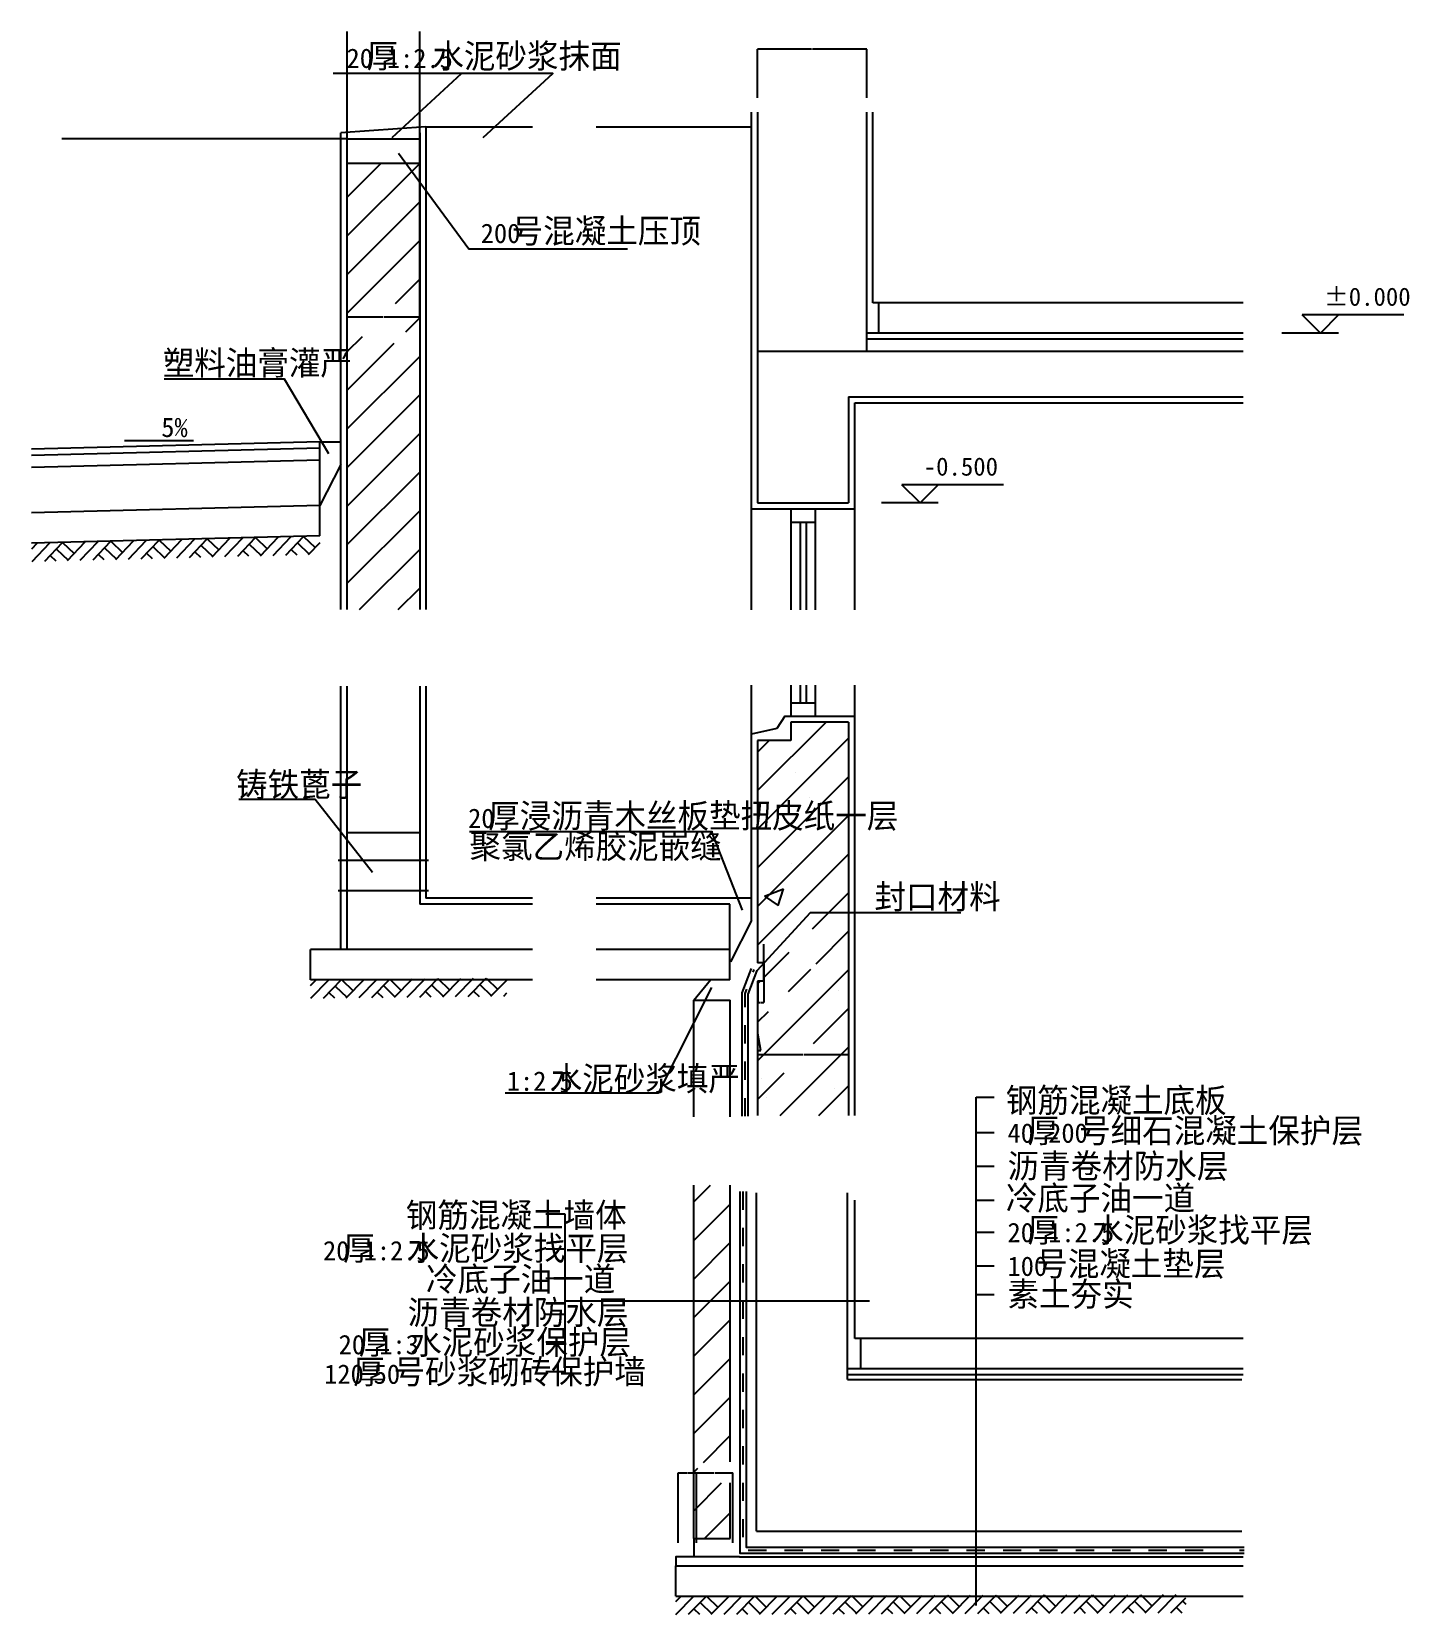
# Model space of a CAD drawing. Header units: metres. Extents: x 10698 to 15240, y 3768 to 8987.
import ezdxf

# ---------------------------------------------------------------- set-up
doc = ezdxf.new("R2010")
doc.units = ezdxf.units.M
for name, color, linetype in [('PUB_DIM', 3, 'Continuous'), ('PUB_HATCH', 7, 'Continuous'), ('PUB_TEXT', 7, 'Continuous'), ('S_SURFACE', 6, 'Continuous'), ('SURFACE', 6, 'Continuous'), ('WALL', 255, 'Continuous'), ('WINDOW', 2, 'Continuous')]:
    doc.layers.add(name, color=color, linetype=linetype)
doc.dimstyles.get("Standard").update_dxf_attribs({"dimtxt": 2.5, "dimasz": 2.5, "dimexe": 1.25, "dimexo": 0.625, "dimtad": 1, "dimcen": 2.5, "dimazin": 3, "dimtfac": 1, "dimtmove": 0, "dimatfit": 3})

# ---------------------------------------------------------------- blocks, each defined once
blk = doc.blocks.new('170417072433740')
at = {"color": 0}
for p, q in [((147.16, 8674.87), (260.32, 8788.02)), ((147.16, 8547.59), (387.16, 8787.59)), ((147.16, 8420.31), (387.16, 8660.31)), ((147.16, 8293.03), (387.16, 8533.03)), ((307.32, 8325.91), (387.16, 8405.75)), ((341.05, 8232.36), (387.16, 8278.47)), ((147.16, 8165.75), (198.01, 8216.6)), ((147.16, 8038.47), (302.94, 8194.25)), ((147.16, 7911.19), (387.16, 8151.19)), ((147.16, 7783.91), (387.16, 8023.91)), ((147.16, 7656.63), (387.16, 7896.63)), ((147.16, 7529.35), (387.16, 7769.35)), ((147.16, 7402.07), (387.16, 7642.07)), ((188.89, 7316.52), (387.16, 7514.8)), ((316.17, 7316.52), (387.16, 7387.52))]:
    blk.add_line(p, q, dxfattribs=at)
blk = doc.blocks.new('170417072942748')
at = {"color": 0}
for p, q in [((1500.92, 6719.37), (1726.81, 6945.25)), ((1500.92, 6592.09), (1800.92, 6892.09)), ((1500.92, 6846.64), (1539.53, 6885.25)), ((1500.92, 6464.81), (1800.92, 6764.81)), ((1624.9, 6779.76), (1624.9, 6779.76)), ((1672.43, 6696.18), (1672.43, 6696.18)), ((1500.92, 6337.53), (1800.92, 6637.53)), ((1500.92, 6210.25), (1800.92, 6510.25)), ((1613.96, 6480.16), (1613.96, 6480.16)), ((1799.08, 6441.92), (1799.08, 6441.92)), ((1523.64, 6371.07), (1586.65, 6395.26)), ((1523.64, 6371.07), (1568.41, 6340.88)), ((1568.41, 6340.87), (1586.66, 6395.26)), ((1682.05, 6264.1), (1800.92, 6382.97)), ((1508.41, 6341.32), (1508.41, 6341.32)), ((1693.44, 6148.21), (1800.92, 6255.69)), ((1520.92, 6102.97), (1604.9, 6186.95)), ((1603.01, 6180.55), (1603.01, 6180.55)), ((1500.92, 5828.41), (1800.92, 6128.41)), ((1602.87, 6057.64), (1675.83, 6130.6)), ((1500.92, 6082.97), (1509.53, 6091.58)), ((1767.3, 6061.07), (1767.3, 6061.07)), ((1685.12, 5885.33), (1800.92, 6001.13)), ((1500.92, 5955.69), (1536.55, 5991.32)), ((1500.92, 5917.7), (1501.64, 5918.56)), ((1512.05, 5862.14), (1501.64, 5918.56)), ((1500.92, 5863.12), (1512.05, 5862.14)), ((1575.69, 5648.63), (1800.92, 5873.85)), ((1500.92, 5701.13), (1588.87, 5789.09)), ((1512.83, 5770.98), (1512.83, 5770.98)), ((1702.97, 5648.63), (1800.92, 5746.57)), ((1530.54, 5706.1), (1530.54, 5706.1)), ((1755.84, 5735.76), (1755.84, 5735.76))]:
    blk.add_line(p, q, dxfattribs=at)
blk = doc.blocks.new('170417072125560')
at = {"color": 0}
for p, q in [((1290.82, 5363.75), (1345.35, 5418.29)), ((1290.82, 5236.47), (1410.82, 5356.47)), ((1290.82, 5109.19), (1410.82, 5229.19)), ((1290.82, 4981.92), (1410.82, 5101.92)), ((1290.82, 4854.64), (1410.82, 4974.64)), ((1290.82, 4727.36), (1410.82, 4847.36)), ((1290.82, 4600.08), (1410.82, 4720.08)), ((1322.75, 4504.73), (1410.82, 4592.8)), ((1290.82, 4472.8), (1303.32, 4485.3)), ((1290.82, 4345.52), (1382.13, 4436.83)), ((1326.27, 4253.69), (1410.82, 4338.24))]:
    blk.add_line(p, q, dxfattribs=at)
blk = doc.blocks.new('*D1')
for p, q in [((11737.56, 8986.52), (11737.56, 8046.52)), ((11977.56, 8986.52), (11977.56, 8046.52)), ((11737.81, 8046.52), (11856.06, 8046.52)), ((11859.06, 8046.52), (11977.31, 8046.52))]:
    blk.add_line(p, q)
at = {"layer": 'Defpoints'}
for p in [(11737.56, 8986.52), (11977.56, 8986.52), (11737.56, 8046.52)]:
    blk.add_point(p, dxfattribs=at)
at = {"layer": 'PUB_DIM', "insert": (11857.56, 8046.52), "char_height": 1, "attachment_point": 5}
blk.add_mtext('240', dxfattribs=at)
blk = doc.blocks.new('*D2')
for p, q in [((13092.2, 5856.29), (13092.2, 5786.11)), ((13112.2, 5856.29), (13112.2, 5786.11)), ((13092.45, 5786.11), (13101.2, 5786.11)), ((13103.2, 5786.11), (13111.95, 5786.11))]:
    blk.add_line(p, q)
at = {"layer": 'Defpoints'}
for p in [(13092.2, 5856.29), (13112.2, 5856.29), (13092.2, 5786.11)]:
    blk.add_point(p, dxfattribs=at)
at = {"layer": 'PUB_DIM', "insert": (13102.2, 5786.11), "char_height": 1, "attachment_point": 5}
blk.add_mtext('20', dxfattribs=at)
blk = doc.blocks.new('*D3')
for p, q in [((12889.86, 4004.48), (12889.86, 4235.05)), ((12890.11, 4235.05), (12948.36, 4235.05)), ((12951.36, 4235.05), (13009.61, 4235.05)), ((13009.86, 4004.48), (13009.86, 4235.05))]:
    blk.add_line(p, q)
at = {"layer": 'Defpoints'}
for p in [(12889.86, 4235.05), (12889.86, 4004.48), (13009.86, 4004.48)]:
    blk.add_point(p, dxfattribs=at)
at = {"layer": 'PUB_DIM', "insert": (12949.86, 4235.05), "char_height": 1, "attachment_point": 5}
blk.add_mtext('120', dxfattribs=at)
blk = doc.blocks.new('*D4')
for p, q in [((12829.86, 4004.48), (12829.86, 4235.05)), ((12830.11, 4235.05), (12858.86, 4235.05)), ((12860.86, 4235.05), (12889.61, 4235.05)), ((12889.86, 4004.48), (12889.86, 4235.05))]:
    blk.add_line(p, q)
at = {"layer": 'Defpoints'}
for p in [(12829.86, 4235.05), (12829.86, 4004.48), (12889.86, 4004.48)]:
    blk.add_point(p, dxfattribs=at)
at = {"layer": 'PUB_DIM', "insert": (12859.86, 4235.05), "char_height": 1, "attachment_point": 5}
blk.add_mtext('60', dxfattribs=at)
blk = doc.blocks.new('*D5')
for p, q in [((13092.25, 5581.83), (13092.25, 5614.7)), ((13092.5, 5614.7), (13240.75, 5614.7)), ((13243.75, 5614.7), (13392, 5614.7)), ((13392.25, 5581.83), (13392.25, 5614.7))]:
    blk.add_line(p, q)
at = {"layer": 'Defpoints'}
for p in [(13092.25, 5614.7), (13092.25, 5581.83), (13392.25, 5581.83)]:
    blk.add_point(p, dxfattribs=at)
at = {"layer": 'PUB_DIM', "insert": (13242.25, 5614.7), "char_height": 1, "attachment_point": 5}
blk.add_mtext('300', dxfattribs=at)
blk = doc.blocks.new('*D6')
for p, q in [((13111.54, 5978.48), (13111.29, 5978.48)), ((13111.79, 5855.83), (13111.79, 5978.48)), ((13111.79, 5915.83), (13111.79, 5978.48)), ((13111.79, 5978.48), (13111.79, 5978.48)), ((13112.04, 5978.48), (13112.29, 5978.48))]:
    blk.add_line(p, q)
at = {"layer": 'Defpoints'}
for p in [(13111.79, 5978.48), (13111.79, 5915.83), (13111.79, 5855.83)]:
    blk.add_point(p, dxfattribs=at)
at = {"layer": 'PUB_DIM', "insert": (13111.79, 5979.605), "char_height": 1, "attachment_point": 5}
blk.add_mtext('0', dxfattribs=at)
blk = doc.blocks.new('*D7')
for p, q in [((11977.78, 8727.5), (11977.53, 8727.5)), ((11978.03, 8652.83), (11978.03, 8727.5)), ((11978.03, 8672.73), (11978.03, 8727.5)), ((11978.03, 8727.5), (11978.03, 8727.5)), ((11978.28, 8727.5), (11978.53, 8727.5))]:
    blk.add_line(p, q)
at = {"layer": 'Defpoints'}
for p in [(11978.03, 8727.5), (11978.03, 8672.73), (11978.03, 8652.83)]:
    blk.add_point(p, dxfattribs=at)
at = {"layer": 'PUB_DIM', "insert": (11978.03, 8728.625), "char_height": 1, "attachment_point": 5}
blk.add_mtext('0', dxfattribs=at)
blk = doc.blocks.new('*D8')
for p, q in [((11978.03, 8632.73), (11978.03, 8504.73)), ((11978.03, 8552.56), (11978.03, 8504.73)), ((11977.78, 8504.73), (11977.53, 8504.73)), ((11978.03, 8504.73), (11978.03, 8504.73)), ((11978.28, 8504.73), (11978.53, 8504.73))]:
    blk.add_line(p, q)
at = {"layer": 'Defpoints'}
for p in [(11978.03, 8632.73), (11978.03, 8552.56), (11978.03, 8504.73)]:
    blk.add_point(p, dxfattribs=at)
at = {"layer": 'PUB_DIM', "insert": (11978.03, 8505.855), "char_height": 1, "attachment_point": 5}
blk.add_mtext('0', dxfattribs=at)
blk = doc.blocks.new('*D9')
for p, q in [((11977.78, 8624.54), (11977.53, 8624.54)), ((11978.03, 8652.83), (11978.03, 8624.54)), ((11978.03, 8632.73), (11978.03, 8624.54)), ((11978.03, 8624.54), (11978.03, 8624.54)), ((11978.28, 8624.54), (11978.53, 8624.54))]:
    blk.add_line(p, q)
at = {"layer": 'Defpoints'}
for p in [(11978.03, 8652.83), (11978.03, 8632.73), (11978.03, 8624.54)]:
    blk.add_point(p, dxfattribs=at)
at = {"layer": 'PUB_DIM', "insert": (11978.03, 8625.665), "char_height": 1, "attachment_point": 5}
blk.add_mtext('0', dxfattribs=at)
blk = doc.blocks.new('*D10')
for p, q in [((13269.96, 8928.8), (13091.21, 8928.8)), ((13091.46, 8767.99), (13091.46, 8928.8)), ((13451.71, 8928.8), (13272.96, 8928.8)), ((13451.46, 8767.99), (13451.46, 8928.8))]:
    blk.add_line(p, q)
at = {"layer": 'Defpoints'}
for p in [(13451.46, 8928.8), (13091.46, 8767.99), (13451.46, 8767.99)]:
    blk.add_point(p, dxfattribs=at)
at = {"layer": 'PUB_DIM', "insert": (13271.46, 8928.8), "char_height": 1, "attachment_point": 5}
blk.add_mtext('360', dxfattribs=at)

msp = doc.modelspace()

# ---------------------------------------------------------------- linework, layer by layer
at = {"layer": 'PUB_DIM'}
for p, q in [((11738.03, 8632.73), (10798.15, 8632.73)), ((15222.51, 8052.73), (14887.08, 8052.73)), ((14947.08, 7992.73), (14887.08, 8052.73)), ((15007.08, 8052.73), (14947.08, 7992.73)), ((15007.08, 7992.73), (14819.82, 7992.73)), ((13902.98, 7492.73), (13567.55, 7492.73)), ((13627.55, 7432.73), (13567.55, 7492.73)), ((13687.55, 7492.73), (13627.55, 7432.73)), ((13687.55, 7432.73), (13500.29, 7432.73)), ((11709.18, 6254.59), (12006.89, 6254.59)), ((11709.18, 6154.59), (12006.89, 6154.59)), ((13811.94, 3797.69), (13811.94, 5473.38)), ((13811.94, 5473.38), (13871.21, 5473.38)), ((13811.94, 5356.67), (13871.21, 5356.67)), ((13811.94, 5245.51), (13871.21, 5245.51)), ((13811.94, 5134.35), (13871.21, 5134.35)), ((12457.77, 5087.62), (12394, 5087.62)), ((12457.77, 4565.13), (12457.77, 5087.62)), ((13811.94, 5028.75), (13871.21, 5028.75)), ((12457.77, 4972.2), (12394, 4972.2)), ((13811.94, 4917.6), (13871.21, 4917.6)), ((12457.77, 4875.15), (12394, 4875.15)), ((13461.08, 4800.81), (12457.77, 4800.81)), ((13811.94, 4823.11), (13871.21, 4823.11)), ((12457.77, 4757.11), (12394, 4757.11)), ((12457.77, 4665.3), (12394, 4665.3)), ((12457.77, 4568.25), (12394, 4568.25))]:
    msp.add_line(p, q, dxfattribs=at)
for points in [[(11886.44, 8637.87), (12115.73, 8848.23), (11691.95, 8848.23)], [(12187.15, 8637.87), (12416.45, 8848.23), (12115.73, 8848.23)], [(11907.84, 8586.4), (12140.21, 8270.33), (12663.03, 8270.33)], [(11677.91, 7595.1), (11532.47, 7841.3), (11134.72, 7841.3)], [(11004.85, 7639.08), (11231.95, 7639.08)], [(11822.27, 6213.93), (11632.87, 6455.25), (11381.92, 6455.25)], [(13042.22, 6090.19), (12940.72, 6348.03), (12141.67, 6348.03)], [(13090.14, 5890.65), (13266.51, 6081.83), (13762.2, 6081.83)], [(12939.63, 5835.62), (12764.44, 5486.21), (12259.21, 5486.21)]]:
    msp.add_lwpolyline(points, dxfattribs=at)
at = {"layer": 'PUB_HATCH'}
for p, q in [((14692.56, 7992.73), (13451.79, 7992.73)), ((14692.56, 7972.73), (13451.79, 7972.73)), ((11648.68, 7633.77), (10698.39, 7609.63)), ((11648.68, 7613.77), (10698.39, 7589.63)), ((11648.68, 7323.77), (10698.39, 7299.63)), ((10900.85, 7244.75), (10959.31, 7306.26)), ((10959.31, 7306.26), (10997.75, 7269.72)), ((10975.82, 7246.66), (11034.28, 7308.16)), ((11017.81, 7247.72), (11076.27, 7309.23)), ((11059.8, 7248.79), (11118.25, 7310.3)), ((11118.25, 7310.3), (11156.7, 7273.76)), ((11134.77, 7250.7), (11193.23, 7312.2)), ((11176.76, 7251.76), (11235.22, 7313.27)), ((11218.75, 7252.83), (11277.2, 7314.33)), ((11277.2, 7314.33), (11315.64, 7277.8)), ((11293.72, 7254.73), (11352.18, 7316.24)), ((11335.71, 7255.8), (11394.17, 7317.3)), ((11377.7, 7256.87), (11436.15, 7318.37)), ((11436.15, 7318.37), (11474.59, 7281.83)), ((11452.67, 7258.77), (11511.13, 7320.28)), ((11494.66, 7259.84), (11553.11, 7321.34)), ((11536.64, 7260.9), (11595.1, 7322.41)), ((11595.1, 7322.41), (11633.54, 7285.87)), ((10698.85, 7281.64), (10716.38, 7300.09)), ((10699.91, 7239.65), (10758.37, 7301.15)), ((10741.9, 7240.72), (10800.36, 7302.22)), ((10759.44, 7259.17), (10777.89, 7241.63)), ((10779.9, 7280.69), (10818.34, 7244.16)), ((10800.36, 7302.22), (10838.8, 7265.68)), ((10816.88, 7242.62), (10875.33, 7304.12)), ((10858.86, 7243.69), (10917.32, 7305.19)), ((10918.39, 7263.21), (10936.84, 7245.67)), ((10938.85, 7284.73), (10977.29, 7248.2)), ((11077.33, 7267.24), (11095.79, 7249.71)), ((11097.79, 7288.77), (11136.24, 7252.23)), ((11236.28, 7271.28), (11254.73, 7253.74)), ((11256.74, 7292.81), (11295.18, 7256.27)), ((11395.23, 7275.32), (11413.68, 7257.78)), ((11415.69, 7296.84), (11454.13, 7260.31)), ((11554.18, 7279.36), (11572.63, 7261.82)), ((11574.64, 7300.88), (11613.08, 7264.35)), ((11611.62, 7262.81), (11649.23, 7302.38)), ((11618.22, 5841.97), (11636.03, 5860.15)), ((11618.65, 5799.97), (11678.03, 5860.59)), ((11660.65, 5800.4), (11720.03, 5861.02)), ((11720.03, 5861.02), (11757.91, 5823.91)), ((11735.65, 5801.18), (11795.02, 5861.8)), ((11777.65, 5801.61), (11837.02, 5862.23)), ((11819.64, 5802.05), (11879.02, 5862.67)), ((11879.02, 5862.67), (11916.9, 5825.56)), ((11894.64, 5802.83), (11954.01, 5863.44)), ((11936.64, 5803.26), (11996.01, 5863.88)), ((11978.63, 5803.7), (12038.01, 5864.31)), ((12038.01, 5864.31), (12075.9, 5827.2)), ((12053.63, 5804.47), (12113.01, 5865.09)), ((12095.63, 5804.91), (12155, 5865.53)), ((12137.63, 5805.34), (12197, 5865.96)), ((12176.22, 5844.74), (12214.11, 5807.63)), ((12197, 5865.96), (12234.89, 5828.85)), ((12212.62, 5806.12), (12264.75, 5859.34)), ((12881.79, 5793.7), (12936.76, 5859.96)), ((11678.46, 5818.59), (11696.65, 5800.78)), ((11699.25, 5839.8), (11737.13, 5802.7)), ((11837.46, 5820.23), (11855.64, 5802.42)), ((11858.24, 5841.45), (11896.12, 5804.34)), ((11996.45, 5821.88), (12014.63, 5804.07)), ((12017.23, 5843.1), (12055.11, 5805.99)), ((12155.44, 5823.53), (12173.62, 5805.72)), ((12254.62, 5806.55), (12265.18, 5817.34)), ((14692.56, 4578.4), (13391.79, 4578.4)), ((14692.56, 4558.4), (13391.79, 4558.4)), ((12881.69, 4018.4), (12881.69, 3958.4)), ((13031.79, 3958.4), (14692.56, 3958.4)), ((12821.85, 3810.4), (12839.79, 3828.46)), ((12821.98, 3768.4), (12881.79, 3828.59)), ((12863.98, 3768.53), (12923.79, 3828.72)), ((12923.79, 3828.72), (12961.41, 3791.34)), ((12938.98, 3768.77), (12998.79, 3828.96)), ((12980.98, 3768.9), (13040.79, 3829.09)), ((13022.98, 3769.04), (13082.79, 3829.23)), ((13082.79, 3829.23), (13120.41, 3791.84)), ((13097.98, 3769.27), (13157.79, 3829.46)), ((13139.98, 3769.41), (13199.79, 3829.6)), ((13181.98, 3769.54), (13241.79, 3829.73)), ((13241.79, 3829.73), (13279.41, 3792.35)), ((13256.98, 3769.78), (13316.79, 3829.97)), ((13298.98, 3769.91), (13358.79, 3830.1)), ((13340.98, 3770.04), (13400.79, 3830.23)), ((13400.79, 3830.23), (13438.41, 3792.85)), ((13415.98, 3770.28), (13475.79, 3830.47)), ((13457.98, 3770.41), (13517.79, 3830.6)), ((13499.98, 3770.55), (13559.79, 3830.74)), ((13538.85, 3809.67), (13576.47, 3772.29)), ((13559.79, 3830.74), (13597.41, 3793.35)), ((13574.98, 3770.78), (13634.79, 3830.97)), ((13616.98, 3770.92), (13676.79, 3831.11)), ((13658.98, 3771.05), (13718.79, 3831.24)), ((13697.85, 3810.17), (13735.47, 3772.79)), ((13718.79, 3831.24), (13756.4, 3793.86)), ((13733.98, 3771.29), (13793.79, 3831.48)), ((13775.98, 3771.42), (13835.79, 3831.61)), ((13817.98, 3771.55), (13877.79, 3831.74)), ((13856.85, 3810.68), (13894.47, 3773.29)), ((13877.79, 3831.74), (13915.4, 3794.36)), ((13892.97, 3771.79), (13952.78, 3831.98)), ((13934.97, 3771.92), (13994.78, 3832.11)), ((13976.97, 3772.06), (14036.78, 3832.25)), ((14015.85, 3811.18), (14053.47, 3773.8)), ((14036.78, 3832.25), (14074.4, 3794.86)), ((14051.97, 3772.29), (14111.78, 3832.48)), ((14093.97, 3772.43), (14153.78, 3832.62)), ((14135.97, 3772.56), (14195.78, 3832.75)), ((14174.85, 3811.68), (14212.47, 3774.3)), ((14195.78, 3832.75), (14233.4, 3795.37)), ((14210.97, 3772.8), (14270.78, 3832.99)), ((14252.97, 3772.93), (14312.78, 3833.12)), ((14294.97, 3773.06), (14354.78, 3833.25)), ((14333.85, 3812.19), (14371.47, 3774.8)), ((14354.78, 3833.25), (14392.4, 3795.87)), ((14369.97, 3773.3), (14429.78, 3833.49)), ((14411.97, 3773.43), (14471.78, 3833.62)), ((14453.97, 3773.57), (14503.34, 3823.25)), ((14492.85, 3812.69), (14503.41, 3802.2)), ((12881.92, 3786.59), (12899.98, 3768.65)), ((12902.86, 3807.66), (12940.47, 3770.28)), ((13040.92, 3787.09), (13058.98, 3769.15)), ((13061.86, 3808.16), (13099.47, 3770.78)), ((13199.92, 3787.6), (13217.98, 3769.65)), ((13220.85, 3808.66), (13258.47, 3771.28)), ((13358.92, 3788.1), (13376.98, 3770.16)), ((13379.85, 3809.17), (13417.47, 3771.78)), ((13517.92, 3788.6), (13535.98, 3770.66)), ((13676.92, 3789.11), (13694.98, 3771.16)), ((13835.92, 3789.61), (13853.98, 3771.67)), ((13994.92, 3790.11), (14012.97, 3772.17)), ((14153.92, 3790.62), (14171.97, 3772.67)), ((14312.92, 3791.12), (14330.97, 3773.18)), ((14471.91, 3791.62), (14489.97, 3773.68))]:
    msp.add_line(p, q, dxfattribs=at)
msp.add_lwpolyline([(13031.79, 3958.4), (12821.79, 3958.4), (12821.79, 3928.4)], dxfattribs=at)
at = {"layer": 'S_SURFACE'}
for p, q in [((13071.79, 7080.69), (13071.79, 8721.56)), ((13471.79, 8092.73), (13471.79, 8721.56)), ((11998.03, 8672.73), (11718.03, 8652.83)), ((11998.03, 8672.73), (11998.03, 7081.23)), ((11998.03, 8672.73), (12349.88, 8672.73)), ((12559.31, 8672.73), (13071.79, 8672.73)), ((11718.03, 7081.23), (11718.03, 8652.83)), ((14692.56, 8092.73), (13471.79, 8092.73)), ((13491.79, 7992.73), (13491.79, 8092.73)), ((13411.79, 7762.73), (14692.56, 7762.73)), ((13411.79, 7080.69), (13411.79, 7762.73)), ((11648.68, 7633.77), (11718.03, 7633.77)), ((11718.03, 7559.79), (11648.68, 7423.77)), ((13071.79, 7412.73), (13411.79, 7412.73)), ((11718.03, 5959.96), (11718.03, 6829.11)), ((11998.03, 6829.11), (11998.03, 6129.96)), ((13071.79, 6055.99), (13071.79, 6832.11)), ((13411.79, 5413.34), (13411.79, 6832.11)), ((13155.61, 6688.86), (13071.79, 6669.96)), ((13181.79, 6729.96), (13155.61, 6688.86)), ((13181.79, 6729.96), (13411.79, 6729.96)), ((12349.88, 6129.96), (11998.03, 6129.96)), ((13071.79, 6129.96), (12559.31, 6129.96)), ((13071.79, 6055.99), (13002.44, 5919.96)), ((13411.79, 4678.4), (13411.79, 5133.5)), ((14692.56, 4678.4), (13411.79, 4678.4)), ((13431.79, 4578.4), (13431.79, 4678.4))]:
    msp.add_line(p, q, dxfattribs=at)
at = {"layer": 'SURFACE'}
for points in [[(13040.5, 5410.62), (13040.5, 5817.33), (13071.48, 5897.83)], [(13060.5, 5410.62), (13060.5, 5813.62), (13090.14, 5890.65)], [(13077.49, 5885.61), (13080.81, 5894.24)], [(13050.5, 5770.62), (13050.5, 5815.48), (13055.94, 5829.61)], [(13050.5, 5650.62), (13050.5, 5710.62)], [(13050.5, 5530.62), (13050.5, 5590.62)], [(13050.5, 5410.62), (13050.5, 5470.62)], [(13033.6, 5162.5), (13033.6, 3969.83), (14695.66, 3969.83)], [(13043.6, 5162.5), (13043.6, 5102.5)], [(13053.6, 5162.5), (13053.6, 3989.83), (14695.66, 3989.83)], [(13043.6, 5042.5), (13043.6, 4982.5)], [(13043.6, 4922.5), (13043.6, 4862.5)], [(13043.6, 4802.5), (13043.6, 4742.5)], [(13043.6, 4682.5), (13043.6, 4622.5)], [(13043.6, 4562.5), (13043.6, 4502.5)], [(13043.6, 4442.5), (13043.6, 4382.5)], [(13043.6, 4322.5), (13043.6, 4262.5)], [(13043.6, 4202.5), (13043.6, 4142.5)], [(13043.6, 4082.5), (13043.6, 4022.5)], [(13060.94, 3979.83), (13120.94, 3979.83)], [(13180.94, 3979.83), (13240.94, 3979.83)], [(13300.94, 3979.83), (13360.94, 3979.83)], [(13420.94, 3979.83), (13480.94, 3979.83)], [(13540.94, 3979.83), (13600.94, 3979.83)], [(13660.94, 3979.83), (13720.94, 3979.83)], [(13780.94, 3979.83), (13840.94, 3979.83)], [(13900.94, 3979.83), (13960.94, 3979.83)], [(14020.94, 3979.83), (14080.94, 3979.83)], [(14140.94, 3979.83), (14200.94, 3979.83)], [(14260.94, 3979.83), (14320.94, 3979.83)], [(14380.94, 3979.83), (14440.94, 3979.83)], [(14500.94, 3979.83), (14560.94, 3979.83)], [(14680.94, 3979.83), (14695.66, 3979.83)]]:
    msp.add_lwpolyline(points, dxfattribs=at)
at = {"layer": 'WALL'}
for p, q in [((13091.79, 8720.64), (13091.79, 7432.73)), ((13451.79, 7932.73), (13451.79, 8720.64)), ((11738.03, 8632.73), (11978.03, 8632.73)), ((11738.03, 8632.73), (11738.03, 8552.73)), ((11978.03, 8632.73), (11978.03, 8552.73)), ((11738.03, 8552.73), (11738.03, 7081.23)), ((11738.03, 8552.73), (11978.03, 8552.73)), ((11978.03, 8552.73), (11978.03, 7081.23)), ((13091.79, 7932.73), (14692.56, 7932.73)), ((13391.79, 7782.73), (14692.56, 7782.73)), ((13391.79, 7782.73), (13391.79, 7432.73)), ((11648.68, 7323.77), (11648.68, 7633.77)), ((11648.68, 7573.77), (10698.39, 7549.63)), ((11648.68, 7423.77), (10698.39, 7399.63)), ((13091.79, 7432.73), (13391.79, 7432.73)), ((11738.03, 6829.11), (11738.03, 5959.96)), ((11978.03, 6829.11), (11978.03, 6109.96)), ((13391.79, 6709.96), (13201.79, 6709.96)), ((13201.79, 6709.96), (13201.79, 6649.96)), ((13391.79, 6709.96), (13391.79, 5413.34)), ((13091.79, 6649.96), (13091.79, 5916.29)), ((13201.79, 6649.96), (13091.79, 6649.96)), ((11738.03, 6346.27), (11978.03, 6346.27)), ((12349.88, 6109.96), (11978.03, 6109.96)), ((13000.25, 6109.96), (12559.31, 6109.96)), ((13000.25, 5859.96), (13000.25, 6109.96)), ((12349.88, 5959.96), (11618.03, 5959.96)), ((11618.03, 5859.96), (11618.03, 5959.96)), ((13000.25, 5959.96), (12559.31, 5959.96)), ((13111.79, 5916.29), (13091.79, 5916.29)), ((13111.79, 5916.29), (13111.79, 5856.29)), ((12349.88, 5859.96), (11618.03, 5859.96)), ((13000.25, 5859.96), (12559.31, 5859.96)), ((13091.79, 5856.29), (13091.79, 5413.34)), ((13111.79, 5856.29), (13091.79, 5856.29)), ((12881.79, 5408.84), (12881.79, 5793.7)), ((12881.79, 5793.7), (13001.79, 5793.7)), ((13001.79, 5408.84), (13001.79, 5793.7)), ((12881.69, 4018.4), (12881.69, 5183)), ((13001.69, 4271.59), (13001.69, 5183)), ((13087.89, 4043.15), (13087.89, 5158.25)), ((13387.89, 4543.15), (13387.89, 5158.25)), ((13387.89, 4543.15), (14688.66, 4543.15)), ((13001.69, 4018.4), (13001.69, 4202.24)), ((12881.69, 4018.4), (13001.69, 4018.4)), ((13087.89, 4043.15), (14688.66, 4043.15)), ((12821.79, 3928.4), (14692.56, 3928.4)), ((12821.79, 3828.4), (12821.79, 3928.4)), ((12821.79, 3828.4), (14692.56, 3828.4))]:
    msp.add_line(p, q, dxfattribs=at)
at = {"layer": 'WINDOW'}
for p, q in [((13201.79, 7412.73), (13201.79, 7080.69)), ((13281.79, 7412.73), (13281.79, 7080.69)), ((13201.79, 7369.34), (13281.79, 7369.34)), ((13231.79, 7369.34), (13231.79, 7080.69)), ((13251.79, 7369.34), (13251.79, 7080.69)), ((13201.79, 6832.11), (13201.79, 6729.96)), ((13231.79, 6832.11), (13231.79, 6773.36)), ((13251.79, 6832.11), (13251.79, 6773.36)), ((13281.79, 6832.11), (13281.79, 6729.96)), ((13201.79, 6773.36), (13281.79, 6773.36))]:
    msp.add_line(p, q, dxfattribs=at)

# ---------------------------------------------------------------- block references
at = {"layer": 'PUB_HATCH'}
for name in ['170417072433740', '170417072942748', '170417072125560']:
    msp.add_blockref(name, (11590.87, -235.29), dxfattribs=at)

# ---------------------------------------------------------------- texts
at = {"layer": 'PUB_DIM'}
for s, p in [('%%p0.000', (14959.08, 8082.73)), ('-0.500', (13639.55, 7522.73))]:
    msp.add_text(s, height=60, dxfattribs=at).set_placement(p)
at = {"layer": 'PUB_TEXT'}
for s, height, p in [('20', 64, (11736.49, 8866.91)), ('厚', 80, (11802.84, 8866.91)), ('1:2.5', 64, (11869.37, 8866.29)), ('水泥砂浆抹面', 80, (12019.5, 8866.29)), ('200', 64, (12178.93, 8289.69)), ('号混凝土压顶', 80, (12280.84, 8289.69)), ('塑料油膏灌严', 80, (11130.55, 7854.44)), ('5%', 64, (11125.73, 7650.06)), ('铸铁蓖子', 80, (11372.45, 6464.72)), ('20', 64, (12137.3, 6361.12)), ('厚浸沥青木丝板垫扭皮纸一层', 80, (12203.65, 6361.12)), ('聚氯乙烯胶泥嵌缝', 80, (12141.67, 6260.76)), ('封口材料', 80, (13477.05, 6094.37)), ('水泥砂浆填严', 80, (12409.68, 5494.44)), ('1:2.5', 64, (12264.84, 5494.44)), ('钢筋混凝土底板', 80, (13910.14, 5423.36)), ('40', 64, (13915.7, 5323.32)), ('厚', 80, (13982.05, 5323.32)), ('200', 64, (14049.72, 5323.32)), ('号细石混凝土保护层', 80, (14151.64, 5323.32)), ('沥青卷材防水层', 80, (13915.7, 5206.61)), ('冷底子油一道', 80, (13910.14, 5101.01)), ('钢筋混凝土墙体', 80, (11932.17, 5044.68)), ('厚', 80, (13982.05, 4995.41)), ('水泥砂浆找平层', 80, (14194.57, 4995.41)), ('厚', 80, (11725.24, 4935.41)), ('水泥砂浆找平层', 80, (11937.76, 4935.41)), ('20', 64, (13915.7, 4995.41)), ('1:2.5', 64, (14049.72, 4995.41)), ('20', 64, (11658.89, 4935.41)), ('1:2.5', 64, (11792.92, 4935.41)), ('号混凝土垫层', 80, (14010.3, 4884.25)), ('冷底子油一道', 80, (11998.57, 4833.86)), ('100', 64, (13915.7, 4884.25)), ('素土夯实', 80, (13915.7, 4784.21)), ('沥青卷材防水层', 80, (11937.92, 4724.35)), ('厚', 80, (11776.76, 4625.86)), ('水泥砂浆保护层', 80, (11946.35, 4625.86)), ('20', 64, (11710.41, 4625.86)), ('1:3', 64, (11844.44, 4625.86)), ('厚', 80, (11758.41, 4528.41)), ('号砂浆砌砖保护墙', 80, (11891.43, 4528.41)), ('120', 64, (11662.81, 4528.41)), ('50', 64, (11826.09, 4528.41))]:
    msp.add_text(s, height=height, dxfattribs=at).set_placement(p)

# ---------------------------------------------------------------- dimensions: what is measured, and where the dimension line sits
at = {"layer": 'PUB_DIM'}
for base, p1, p2, picture, middle in [((11737.56, 8046.52), (11737.56, 8986.52), (11977.56, 8986.52), '*D1', (11857.56, 8046.52)), ((13451.46, 8928.8), (13451.46, 8767.99), (13091.46, 8767.99), '*D10', (13271.46, 8928.8)), ((11978.03, 8727.5), (11978.03, 8652.83), (11978.03, 8672.73), '*D7', (11978.03, 8728.625)), ((11978.03, 8624.54), (11978.03, 8632.73), (11978.03, 8652.83), '*D9', (11978.03, 8625.665)), ((11978.03, 8504.73), (11978.03, 8552.56), (11978.03, 8632.73), '*D8', (11978.03, 8505.855)), ((13111.79, 5978.48), (13111.79, 5855.83), (13111.79, 5915.83), '*D6', (13111.79, 5979.605)), ((13092.2, 5786.11), (13092.2, 5856.29), (13112.2, 5856.29), '*D2', (13102.2, 5786.11)), ((13092.25, 5614.7), (13092.25, 5581.83), (13392.25, 5581.83), '*D5', (13242.25, 5614.7)), ((12829.86, 4235.05), (12829.86, 4004.48), (12889.86, 4004.48), '*D4', (12859.86, 4235.05)), ((12889.86, 4235.05), (12889.86, 4004.48), (13009.86, 4004.48), '*D3', (12949.86, 4235.05))]:
    dim = msp.add_linear_dim(base=base, p1=p1, p2=p2, dimstyle='Standard', dxfattribs=at)
    dim.commit()
    dim.dimension.update_dxf_attribs({"geometry": picture, "text_midpoint": middle})

doc.saveas('drawing.dxf')
